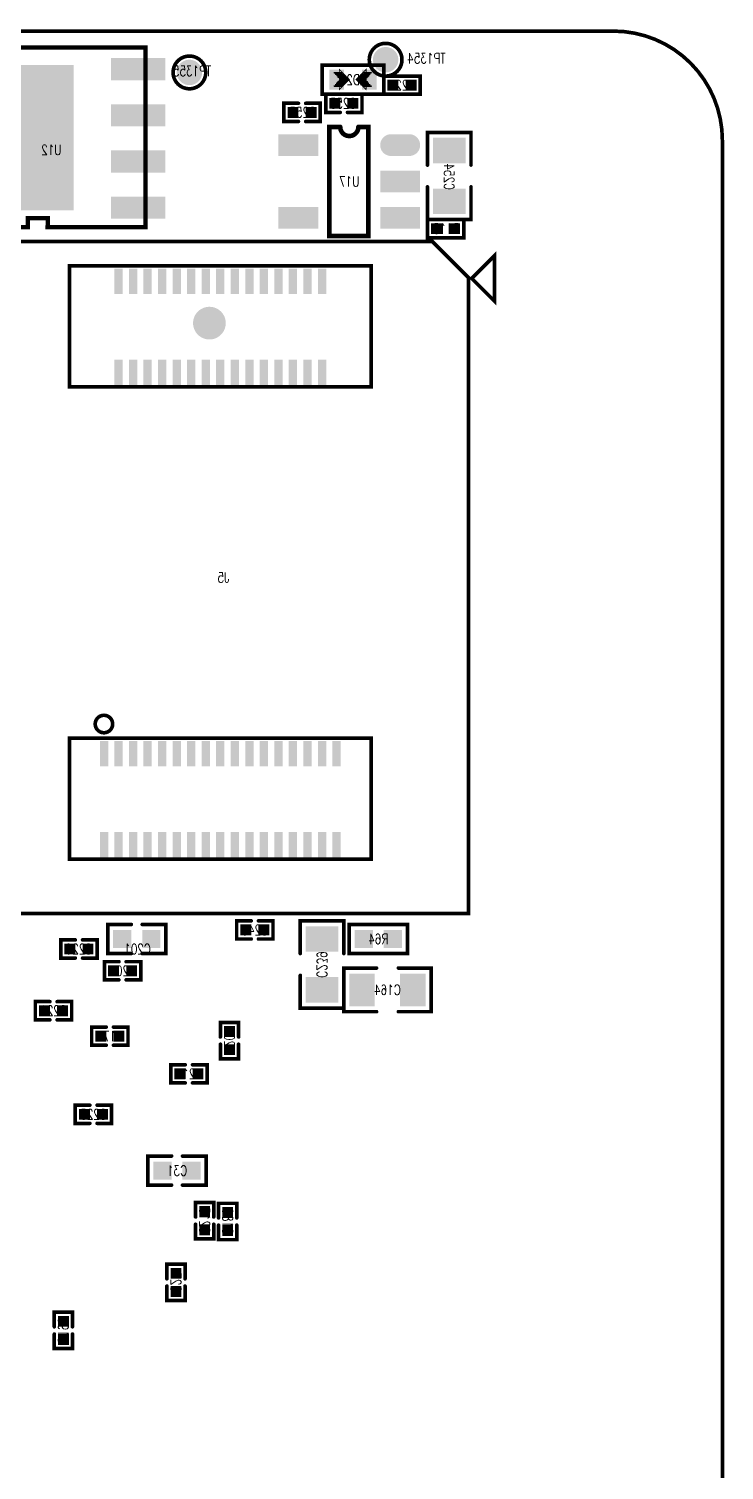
# Model space of a CAD drawing. Extents: x -52.6 to 3.6, y -24.2 to 61.8.
# Drawn here: x -15.57 to 3.57, y 21.88 to 61.55 of the extents above; entities that cross this region are included whole.
import ezdxf
from ezdxf.enums import TextEntityAlignment as Align

# ---------------------------------------------------------------- set-up
doc = ezdxf.new("R2010")
doc.units = 0
doc.linetypes.add('TRMIDX_0', pattern=[2, 1, 1])
doc.linetypes.add('TRMIDX_1', pattern=[2, 1, 1])
for name, color, linetype in [('BOARD_OUTLINE_00', 255, 'CONTINUOUS'), ('DRIL_NPLTE_THRU_01', 3, 'CONTINUOUS'), ('DRIL_NPLTE_THRU_02', 176, 'CONTINUOUS'), ('DRIL_NPLTE_THRU_03', 222, 'CONTINUOUS'), ('DRIL_NPLTE_THRU_04', 34, 'CONTINUOUS'), ('DRIL_NPLTE_THRU_05', 171, 'CONTINUOUS'), ('DRIL_NPLTE_THRU_06', 186, 'CONTINUOUS'), ('DRIL_NPLTE_THRU_07', 6, 'CONTINUOUS'), ('DRIL_NPLTE_THRU_08', 2, 'CONTINUOUS'), ('DRIL_PLTE_THRU_01', 3, 'CONTINUOUS'), ('DRIL_PLTE_THRU_02', 176, 'CONTINUOUS'), ('DRIL_PLTE_THRU_03', 222, 'CONTINUOUS'), ('DRIL_PLTE_THRU_04', 34, 'CONTINUOUS'), ('DRIL_PLTE_THRU_05', 171, 'CONTINUOUS'), ('DRIL_PLTE_THRU_06', 186, 'CONTINUOUS'), ('DRIL_PLTE_THRU_07', 6, 'CONTINUOUS'), ('DRIL_PLTE_THRU_08', 2, 'CONTINUOUS'), ('PADS_BOT', 56, 'CONTINUOUS'), ('PADS_INNER', 96, 'CONTINUOUS'), ('PADS_TOP', 96, 'CONTINUOUS'), ('PART_BOT_2DLINE_00', 130, 'CONTINUOUS'), ('PART_BOT_2DLINE_01', 5, 'CONTINUOUS'), ('PART_BOT_2DLINE_126', 254, 'CONTINUOUS'), ('PART_BOT_COPPER_01', 5, 'CONTINUOUS'), ('PART_NAME_129', 3, 'CONTINUOUS')]:
    doc.layers.add(name, color=color, linetype=linetype)
doc.styles.add('W0$04', font='simplex', dxfattribs={"width": 0.75})

# ---------------------------------------------------------------- blocks, each defined once
blk = doc.blocks.new('BOARD_1')
at = {"layer": 'BOARD_OUTLINE_00', "const_width": 0.1}
blk.add_lwpolyline([(2.96515, 77.63739, 0.41421356), (-0.03411, 74.63813), (-0.03411, -4.3651, 0.41421356), (2.96515, -7.36436), (52.96851, -7.36436, 0.41421356), (55.96777, -4.3651), (55.96777, 74.63813, 0.41421356), (52.96851, 77.63739)], format="xyb", close=True, dxfattribs=at)
blk = doc.blocks.new('SMOOTH_0$1')
at = {"const_width": 0.05}
blk.add_lwpolyline([(-0.025, 0, 1), (0.025, 0, 1)], format="xyb", close=True, dxfattribs=at)
blk = doc.blocks.new('PART_BODY_BOT_164')
at = {"layer": 'PART_BOT_2DLINE_126', "const_width": 0.1}
for points in [[(-0.1, 0.25), (-0.5, 0.25), (-0.5, -0.25), (-0.1, -0.25)], [(0.1, 0.25), (0.5, 0.25), (0.5, -0.25), (0.1, -0.25)]]:
    blk.add_lwpolyline(points, dxfattribs=at)
at = {"layer": 'PART_BOT_2DLINE_126'}
for p in [(-0.5, 0.25), (-0.1, 0.25), (0.1, 0.25), (0.5, 0.25), (-0.5, -0.25), (-0.1, -0.25), (0.1, -0.25), (0.5, -0.25)]:
    blk.add_blockref('SMOOTH_0$1', p, dxfattribs=at)
blk = doc.blocks.new('DRIL_HOLE_0')
blk.add_lwpolyline([(0, 0, 1), (0, 0, 1)], format="xyb", close=True)
blk = doc.blocks.new('PAD_0')
blk.add_lwpolyline([(0, 0, 1), (0, 0, 1)], format="xyb", close=True)
blk = doc.blocks.new('PAD_1')
at = {"const_width": 0.3}
blk.add_lwpolyline([(-0.15, 0), (0.15, 0)], dxfattribs=at)
blk = doc.blocks.new('STK_BOT_408')
at = {"layer": 'DRIL_NPLTE_THRU_01'}
blk.add_blockref('DRIL_HOLE_0', (0, 0), dxfattribs=at)
at = {"layer": 'DRIL_NPLTE_THRU_02'}
blk.add_blockref('DRIL_HOLE_0', (0, 0), dxfattribs=at)
at = {"layer": 'DRIL_NPLTE_THRU_03'}
blk.add_blockref('DRIL_HOLE_0', (0, 0), dxfattribs=at)
at = {"layer": 'DRIL_NPLTE_THRU_04'}
blk.add_blockref('DRIL_HOLE_0', (0, 0), dxfattribs=at)
at = {"layer": 'DRIL_NPLTE_THRU_05'}
blk.add_blockref('DRIL_HOLE_0', (0, 0), dxfattribs=at)
at = {"layer": 'DRIL_NPLTE_THRU_06'}
blk.add_blockref('DRIL_HOLE_0', (0, 0), dxfattribs=at)
at = {"layer": 'DRIL_NPLTE_THRU_07'}
blk.add_blockref('DRIL_HOLE_0', (0, 0), dxfattribs=at)
at = {"layer": 'DRIL_NPLTE_THRU_08'}
blk.add_blockref('DRIL_HOLE_0', (0, 0), dxfattribs=at)
at = {"layer": 'PADS_BOT'}
blk.add_blockref('PAD_1', (0, 0), dxfattribs=at)
at = {"layer": 'PADS_INNER'}
blk.add_blockref('PAD_0', (0, 0), dxfattribs=at)
at = {"layer": 'PADS_TOP'}
blk.add_blockref('PAD_0', (0, 0), dxfattribs=at)
blk = doc.blocks.new('SYM_BOT_9')
for name, p in [('PART_BODY_BOT_164', (0, 0)), ('STK_BOT_408', (-0.25, 0)), ('STK_BOT_408', (0.25, 0))]:
    blk.add_blockref(name, p)
blk = doc.blocks.new('PART_BOT_11')
blk.add_blockref('SYM_BOT_9', (0, 0))
at = {"layer": 'PART_NAME_129', "style": 'W0$04', "width": 0.75}
blk.add_text('C226', height=0.28, dxfattribs=at).set_placement((0, 0), align=Align.MIDDLE_CENTER)
blk = doc.blocks.new('PART_BOT_12')
blk.add_blockref('SYM_BOT_9', (0, 0))
at = {"layer": 'PART_NAME_129', "style": 'W0$04', "width": 0.75}
blk.add_text('C213', height=0.28, rotation=180, dxfattribs=at).set_placement((0, 0), align=Align.MIDDLE_CENTER)
blk = doc.blocks.new('PART_BOT_130')
blk.add_blockref('SYM_BOT_9', (0, 0))
at = {"layer": 'PART_NAME_129', "style": 'W0$04', "width": 0.75}
blk.add_text('C253', height=0.28, rotation=180, dxfattribs=at).set_placement((0.02, 0), align=Align.MIDDLE_CENTER)
blk = doc.blocks.new('PART_BODY_BOT_163')
at = {"layer": 'PART_BOT_2DLINE_126', "const_width": 0.1}
for points in [[(-0.3, 0.6), (-1.2, 0.6), (-1.2, -0.6), (-0.3, -0.6)], [(0.3, -0.6), (1.2, -0.6), (1.2, 0.6), (0.3, 0.6)]]:
    blk.add_lwpolyline(points, dxfattribs=at)
at = {"layer": 'PART_BOT_2DLINE_126'}
for p in [(-1.2, 0.6), (-0.3, 0.6), (0.3, 0.6), (1.2, 0.6), (-1.2, -0.6), (-0.3, -0.6), (0.3, -0.6), (1.2, -0.6)]:
    blk.add_blockref('SMOOTH_0$1', p, dxfattribs=at)
blk = doc.blocks.new('PAD_3')
at = {"const_width": 0.7}
blk.add_lwpolyline([(-0.45, 0), (0.45, 0)], dxfattribs=at)
blk = doc.blocks.new('STK_BOT_406')
at = {"layer": 'DRIL_PLTE_THRU_01'}
blk.add_blockref('DRIL_HOLE_0', (0, 0), dxfattribs=at)
at = {"layer": 'DRIL_PLTE_THRU_02'}
blk.add_blockref('DRIL_HOLE_0', (0, 0), dxfattribs=at)
at = {"layer": 'DRIL_PLTE_THRU_03'}
blk.add_blockref('DRIL_HOLE_0', (0, 0), dxfattribs=at)
at = {"layer": 'DRIL_PLTE_THRU_04'}
blk.add_blockref('DRIL_HOLE_0', (0, 0), dxfattribs=at)
at = {"layer": 'DRIL_PLTE_THRU_05'}
blk.add_blockref('DRIL_HOLE_0', (0, 0), dxfattribs=at)
at = {"layer": 'DRIL_PLTE_THRU_06'}
blk.add_blockref('DRIL_HOLE_0', (0, 0), dxfattribs=at)
at = {"layer": 'DRIL_PLTE_THRU_07'}
blk.add_blockref('DRIL_HOLE_0', (0, 0), dxfattribs=at)
at = {"layer": 'DRIL_PLTE_THRU_08'}
blk.add_blockref('DRIL_HOLE_0', (0, 0), dxfattribs=at)
at = {"layer": 'PADS_BOT', "rotation": 90}
blk.add_blockref('PAD_3', (0, 0), dxfattribs=at)
at = {"layer": 'PADS_INNER'}
blk.add_blockref('PAD_0', (0, 0), dxfattribs=at)
at = {"layer": 'PADS_TOP'}
blk.add_blockref('PAD_0', (0, 0), dxfattribs=at)
blk = doc.blocks.new('SYM_BOT_12')
for name, p in [('STK_BOT_406', (-0.7, 0)), ('STK_BOT_406', (0.7, 0)), ('PART_BODY_BOT_163', (0, 0))]:
    blk.add_blockref(name, p)
blk = doc.blocks.new('PART_BOT_152')
blk.add_blockref('SYM_BOT_12', (0, 0))
at = {"layer": 'PART_NAME_129', "style": 'W0$04', "width": 0.75}
blk.add_text('C254', height=0.28, rotation=180, dxfattribs=at).set_placement((0.02, 0), align=Align.MIDDLE_CENTER)
blk = doc.blocks.new('PART_BOT_190')
blk.add_blockref('SYM_BOT_9', (0, 0))
at = {"layer": 'PART_NAME_129', "style": 'W0$04', "width": 0.75}
blk.add_text('C177', height=0.28, dxfattribs=at).set_placement((0, 0), align=Align.MIDDLE_CENTER)
blk = doc.blocks.new('PART_BOT_213')
blk.add_blockref('SYM_BOT_9', (0, 0))
at = {"layer": 'PART_NAME_129', "style": 'W0$04', "width": 0.75}
blk.add_text('C255', height=0.28, dxfattribs=at).set_placement((0.02, 0), align=Align.MIDDLE_CENTER)
blk = doc.blocks.new('PART_BODY_BOT_175')
at = {"layer": 'PART_BOT_2DLINE_126', "const_width": 0.1}
for points in [[(-0.15, 0.4), (-0.8, 0.4), (-0.8, -0.4), (-0.15, -0.4)], [(0.15, -0.4), (0.8, -0.4), (0.8, 0.4), (0.15, 0.4)]]:
    blk.add_lwpolyline(points, dxfattribs=at)
at = {"layer": 'PART_BOT_2DLINE_126'}
for p in [(-0.8, 0.4), (-0.15, 0.4), (0.15, 0.4), (0.8, 0.4), (-0.8, -0.4), (-0.15, -0.4), (0.15, -0.4), (0.8, -0.4)]:
    blk.add_blockref('SMOOTH_0$1', p, dxfattribs=at)
blk = doc.blocks.new('PAD_2')
at = {"const_width": 0.5}
blk.add_lwpolyline([(-0.25, 0), (0.25, 0)], dxfattribs=at)
blk = doc.blocks.new('STK_BOT_435')
at = {"layer": 'DRIL_PLTE_THRU_01'}
blk.add_blockref('DRIL_HOLE_0', (0, 0), dxfattribs=at)
at = {"layer": 'DRIL_PLTE_THRU_02'}
blk.add_blockref('DRIL_HOLE_0', (0, 0), dxfattribs=at)
at = {"layer": 'DRIL_PLTE_THRU_03'}
blk.add_blockref('DRIL_HOLE_0', (0, 0), dxfattribs=at)
at = {"layer": 'DRIL_PLTE_THRU_04'}
blk.add_blockref('DRIL_HOLE_0', (0, 0), dxfattribs=at)
at = {"layer": 'DRIL_PLTE_THRU_05'}
blk.add_blockref('DRIL_HOLE_0', (0, 0), dxfattribs=at)
at = {"layer": 'DRIL_PLTE_THRU_06'}
blk.add_blockref('DRIL_HOLE_0', (0, 0), dxfattribs=at)
at = {"layer": 'DRIL_PLTE_THRU_07'}
blk.add_blockref('DRIL_HOLE_0', (0, 0), dxfattribs=at)
at = {"layer": 'DRIL_PLTE_THRU_08'}
blk.add_blockref('DRIL_HOLE_0', (0, 0), dxfattribs=at)
at = {"layer": 'PADS_BOT'}
blk.add_blockref('PAD_2', (0, 0), dxfattribs=at)
at = {"layer": 'PADS_INNER'}
blk.add_blockref('PAD_0', (0, 0), dxfattribs=at)
at = {"layer": 'PADS_TOP'}
blk.add_blockref('PAD_0', (0, 0), dxfattribs=at)
blk = doc.blocks.new('SYM_BOT_7')
for name, p in [('PART_BODY_BOT_175', (0, 0)), ('STK_BOT_435', (-0.4, 0)), ('STK_BOT_435', (0.4, 0))]:
    blk.add_blockref(name, p)
blk = doc.blocks.new('PART_BOT_226')
blk.add_blockref('SYM_BOT_7', (0, 0))
at = {"layer": 'PART_NAME_129', "style": 'W0$04', "width": 0.75}
blk.add_text('C31', height=0.28, dxfattribs=at).set_placement((0, 0), align=Align.MIDDLE_CENTER)
blk = doc.blocks.new('PART_BOT_235')
blk.add_blockref('SYM_BOT_9', (0, 0))
at = {"layer": 'PART_NAME_129', "style": 'W0$04', "width": 0.75}
blk.add_text('C240', height=0.28, dxfattribs=at).set_placement((0, 0), align=Align.MIDDLE_CENTER)
blk = doc.blocks.new('PART_BOT_236')
blk.add_blockref('SYM_BOT_9', (0, 0))
at = {"layer": 'PART_NAME_129', "style": 'W0$04', "width": 0.75}
blk.add_text('C225', height=0.28, rotation=180, dxfattribs=at).set_placement((0, 0), align=Align.MIDDLE_CENTER)
blk = doc.blocks.new('PART_BOT_243')
blk.add_blockref('SYM_BOT_9', (0, 0))
at = {"layer": 'PART_NAME_129', "style": 'W0$04', "width": 0.75}
blk.add_text('C186', height=0.28, rotation=180, dxfattribs=at).set_placement((0, 0), align=Align.MIDDLE_CENTER)
blk = doc.blocks.new('PART_BOT_246')
blk.add_blockref('SYM_BOT_9', (0, 0))
at = {"layer": 'PART_NAME_129', "style": 'W0$04', "width": 0.75}
blk.add_text('C190', height=0.28, rotation=180, dxfattribs=at).set_placement((0, 0), align=Align.MIDDLE_CENTER)
blk = doc.blocks.new('PART_BOT_261')
blk.add_blockref('SYM_BOT_9', (0, 0))
at = {"layer": 'PART_NAME_129', "style": 'W0$04', "width": 0.75}
blk.add_text('C203', height=0.28, rotation=180, dxfattribs=at).set_placement((0, 0), align=Align.MIDDLE_CENTER)
blk = doc.blocks.new('PART_BOT_262')
blk.add_blockref('SYM_BOT_9', (0, 0))
at = {"layer": 'PART_NAME_129', "style": 'W0$04', "width": 0.75}
blk.add_text('C206', height=0.28, rotation=180, dxfattribs=at).set_placement((0, 0), align=Align.MIDDLE_CENTER)
blk = doc.blocks.new('PART_BOT_266')
blk.add_blockref('SYM_BOT_9', (0, 0))
at = {"layer": 'PART_NAME_129', "style": 'W0$04', "width": 0.75}
blk.add_text('C211', height=0.28, rotation=180, dxfattribs=at).set_placement((0, 0), align=Align.MIDDLE_CENTER)
blk = doc.blocks.new('PART_BOT_272')
blk.add_blockref('SYM_BOT_9', (0, 0))
at = {"layer": 'PART_NAME_129', "style": 'W0$04', "width": 0.75}
blk.add_text('C27', height=0.28, rotation=180, dxfattribs=at).set_placement((0, 0), align=Align.MIDDLE_CENTER)
blk = doc.blocks.new('PART_BOT_280')
blk.add_blockref('SYM_BOT_9', (0, 0))
at = {"layer": 'PART_NAME_129', "style": 'W0$04', "width": 0.75}
blk.add_text('C221', height=0.28, dxfattribs=at).set_placement((0, 0), align=Align.MIDDLE_CENTER)
blk = doc.blocks.new('PART_BOT_285')
blk.add_blockref('SYM_BOT_12', (0, 0))
at = {"layer": 'PART_NAME_129', "style": 'W0$04', "width": 0.75}
blk.add_text('C164', height=0.28, dxfattribs=at).set_placement((0, 0), align=Align.MIDDLE_CENTER)
blk = doc.blocks.new('PART_BOT_286')
blk.add_blockref('SYM_BOT_12', (0, 0))
at = {"layer": 'PART_NAME_129', "style": 'W0$04', "width": 0.75}
blk.add_text('C239', height=0.28, rotation=180, dxfattribs=at).set_placement((0, 0), align=Align.MIDDLE_CENTER)
blk = doc.blocks.new('SMOOTH_0$0254')
at = {"const_width": 0.0127}
blk.add_lwpolyline([(-0.00635, 0, 1), (0.00635, 0, 1)], format="xyb", close=True, dxfattribs=at)
blk = doc.blocks.new('SMOOTH_0$0508')
at = {"const_width": 0.0254}
blk.add_lwpolyline([(-0.0127, 0, 1), (0.0127, 0, 1)], format="xyb", close=True, dxfattribs=at)
blk = doc.blocks.new('PART_BODY_BOT_29')
at = {"layer": 'PART_BOT_2DLINE_126', "const_width": 0.1}
blk.add_lwpolyline([(0.85, -0.4), (0.85, 0.4), (-0.85, 0.4), (-0.85, -0.4)], close=True, dxfattribs=at)
at = {"layer": 'PART_BOT_COPPER_01', "linetype": 'TRMIDX_0', "const_width": 0.0508}
for points in [[(-0.3048, 0.1905), (-0.4953, 0.1905)], [(-0.2667, 0.1524), (-0.4572, 0.1524)], [(-0.2413, 0.1143), (-0.4318, 0.1143)], [(-0.2159, 0.0889), (-0.4064, 0.0889)], [(-0.1905, 0.0635), (-0.381, 0.0635)], [(-0.1524, 0.0381), (-0.3429, 0.0381)], [(-0.1397, -0.0127), (-0.3302, -0.0127)], [(-0.127, 0.0127), (-0.3175, 0.0127)], [(-0.3048, -0.1778), (-0.4953, -0.1778)], [(-0.2667, -0.1397), (-0.4572, -0.1397)], [(-0.2286, -0.1016), (-0.4191, -0.1016)], [(-0.2032, -0.0635), (-0.3937, -0.0635)], [(-0.1651, -0.0381), (-0.3556, -0.0381)]]:
    blk.add_lwpolyline(points, dxfattribs=at)
at = {"layer": 'PART_BOT_COPPER_01', "linetype": 'TRMIDX_0', "const_width": 0.0254}
for points in [[(-0.3556, -0.2667), (-0.08255, 0.00635), (-0.36195, 0.28575), (-0.36195, -0.254), (-0.3556, -0.254)], [(-0.3048, -0.1651), (-0.1397, 0), (-0.31115, 0.17145), (-0.31115, -0.1524), (-0.3048, -0.1524)]]:
    blk.add_lwpolyline(points, close=True, dxfattribs=at)
at = {"layer": 'PART_BOT_COPPER_01', "linetype": 'TRMIDX_1', "const_width": 0.0254}
for points in [[(0.3683, 0.2794), (0.09525, 0.00635), (0.37465, -0.27305), (0.37465, 0.2667), (0.3683, 0.2667)], [(0.3175, 0.1778), (0.1524, 0.0127), (0.32385, -0.15875), (0.32385, 0.1651), (0.3175, 0.1651)]]:
    blk.add_lwpolyline(points, close=True, dxfattribs=at)
at = {"layer": 'PART_BOT_COPPER_01', "linetype": 'TRMIDX_1', "const_width": 0.0508}
for points in [[(0.1397, 0), (0.3302, 0)], [(0.1524, 0.0254), (0.3429, 0.0254)], [(0.1651, -0.0254), (0.3556, -0.0254)], [(0.1778, 0.0508), (0.3683, 0.0508)], [(0.2159, 0.0762), (0.4064, 0.0762)], [(0.2413, 0.1143), (0.4318, 0.1143)], [(0.2794, 0.1524), (0.4699, 0.1524)], [(0.3175, 0.1905), (0.508, 0.1905)], [(0.2032, -0.0508), (0.3937, -0.0508)], [(0.2286, -0.0762), (0.4191, -0.0762)], [(0.254, -0.1016), (0.4445, -0.1016)], [(0.2794, -0.1397), (0.4699, -0.1397)], [(0.3175, -0.1778), (0.508, -0.1778)]]:
    blk.add_lwpolyline(points, dxfattribs=at)
at = {"layer": 'PART_BOT_2DLINE_126'}
for p in [(-0.85, 0.4), (0.85, 0.4), (-0.85, -0.4), (0.85, -0.4)]:
    blk.add_blockref('SMOOTH_0$1', p, dxfattribs=at)
at = {"layer": 'PART_BOT_COPPER_01'}
for name, p in [('SMOOTH_0$0508', (-0.4953, 0.1905)), ('SMOOTH_0$0508', (-0.4572, 0.1524)), ('SMOOTH_0$0508', (-0.4318, 0.1143)), ('SMOOTH_0$0508', (-0.4064, 0.0889)), ('SMOOTH_0$0508', (-0.381, 0.0635)), ('SMOOTH_0$0254', (-0.36195, 0.28575)), ('SMOOTH_0$0508', (-0.3429, 0.0381)), ('SMOOTH_0$0508', (-0.3302, -0.0127)), ('SMOOTH_0$0508', (-0.3175, 0.0127)), ('SMOOTH_0$0508', (-0.3048, 0.1905)), ('SMOOTH_0$0254', (-0.31115, 0.17145)), ('SMOOTH_0$0508', (-0.2667, 0.1524)), ('SMOOTH_0$0508', (-0.2413, 0.1143)), ('SMOOTH_0$0508', (-0.2159, 0.0889)), ('SMOOTH_0$0508', (-0.1905, 0.0635)), ('SMOOTH_0$0508', (-0.1524, 0.0381)), ('SMOOTH_0$0508', (-0.1397, -0.0127)), ('SMOOTH_0$0508', (-0.127, 0.0127)), ('SMOOTH_0$0254', (-0.1397, 0)), ('SMOOTH_0$0254', (-0.08255, 0.00635)), ('SMOOTH_0$0254', (0.09525, 0.00635)), ('SMOOTH_0$0508', (0.1397, 0)), ('SMOOTH_0$0508', (0.1524, 0.0254)), ('SMOOTH_0$0254', (0.1524, 0.0127)), ('SMOOTH_0$0508', (0.1651, -0.0254)), ('SMOOTH_0$0508', (0.1778, 0.0508)), ('SMOOTH_0$0508', (0.2159, 0.0762)), ('SMOOTH_0$0508', (0.2413, 0.1143)), ('SMOOTH_0$0508', (0.2794, 0.1524)), ('SMOOTH_0$0508', (0.3175, 0.1905)), ('SMOOTH_0$0254', (0.3175, 0.1778)), ('SMOOTH_0$0254', (0.3175, 0.1651)), ('SMOOTH_0$0508', (0.3302, 0)), ('SMOOTH_0$0254', (0.32385, 0.1651)), ('SMOOTH_0$0508', (0.3429, 0.0254)), ('SMOOTH_0$0508', (0.3556, -0.0254)), ('SMOOTH_0$0508', (0.3683, 0.0508)), ('SMOOTH_0$0254', (0.3683, 0.2794)), ('SMOOTH_0$0254', (0.3683, 0.2667)), ('SMOOTH_0$0254', (0.37465, 0.2667)), ('SMOOTH_0$0508', (0.4064, 0.0762)), ('SMOOTH_0$0508', (0.4318, 0.1143)), ('SMOOTH_0$0508', (0.4699, 0.1524)), ('SMOOTH_0$0508', (0.508, 0.1905)), ('SMOOTH_0$0508', (-0.4953, -0.1778)), ('SMOOTH_0$0508', (-0.4572, -0.1397)), ('SMOOTH_0$0508', (-0.4191, -0.1016)), ('SMOOTH_0$0508', (-0.3937, -0.0635)), ('SMOOTH_0$0508', (-0.3556, -0.0381)), ('SMOOTH_0$0254', (-0.36195, -0.254)), ('SMOOTH_0$0254', (-0.3556, -0.254)), ('SMOOTH_0$0254', (-0.3556, -0.2667)), ('SMOOTH_0$0508', (-0.3048, -0.1778)), ('SMOOTH_0$0254', (-0.31115, -0.1524)), ('SMOOTH_0$0254', (-0.3048, -0.1524)), ('SMOOTH_0$0254', (-0.3048, -0.1651)), ('SMOOTH_0$0508', (-0.2667, -0.1397)), ('SMOOTH_0$0508', (-0.2286, -0.1016)), ('SMOOTH_0$0508', (-0.2032, -0.0635)), ('SMOOTH_0$0508', (-0.1651, -0.0381)), ('SMOOTH_0$0508', (0.2032, -0.0508)), ('SMOOTH_0$0508', (0.2286, -0.0762)), ('SMOOTH_0$0508', (0.254, -0.1016)), ('SMOOTH_0$0508', (0.2794, -0.1397)), ('SMOOTH_0$0508', (0.3175, -0.1778)), ('SMOOTH_0$0254', (0.32385, -0.15875)), ('SMOOTH_0$0254', (0.37465, -0.27305)), ('SMOOTH_0$0508', (0.3937, -0.0508)), ('SMOOTH_0$0508', (0.4191, -0.0762)), ('SMOOTH_0$0508', (0.4445, -0.1016)), ('SMOOTH_0$0508', (0.4699, -0.1397)), ('SMOOTH_0$0508', (0.508, -0.1778))]:
    blk.add_blockref(name, p, dxfattribs=at)
blk = doc.blocks.new('PAD_23')
at = {"const_width": 0.4}
blk.add_lwpolyline([(-0.275, 0), (0.275, 0)], dxfattribs=at)
blk = doc.blocks.new('STK_BOT_121')
at = {"layer": 'DRIL_PLTE_THRU_01'}
blk.add_blockref('DRIL_HOLE_0', (0, 0), dxfattribs=at)
at = {"layer": 'DRIL_PLTE_THRU_02'}
blk.add_blockref('DRIL_HOLE_0', (0, 0), dxfattribs=at)
at = {"layer": 'DRIL_PLTE_THRU_03'}
blk.add_blockref('DRIL_HOLE_0', (0, 0), dxfattribs=at)
at = {"layer": 'DRIL_PLTE_THRU_04'}
blk.add_blockref('DRIL_HOLE_0', (0, 0), dxfattribs=at)
at = {"layer": 'DRIL_PLTE_THRU_05'}
blk.add_blockref('DRIL_HOLE_0', (0, 0), dxfattribs=at)
at = {"layer": 'DRIL_PLTE_THRU_06'}
blk.add_blockref('DRIL_HOLE_0', (0, 0), dxfattribs=at)
at = {"layer": 'DRIL_PLTE_THRU_07'}
blk.add_blockref('DRIL_HOLE_0', (0, 0), dxfattribs=at)
at = {"layer": 'DRIL_PLTE_THRU_08'}
blk.add_blockref('DRIL_HOLE_0', (0, 0), dxfattribs=at)
at = {"layer": 'PADS_BOT', "rotation": 90}
blk.add_blockref('PAD_23', (0, 0), dxfattribs=at)
at = {"layer": 'PADS_INNER'}
blk.add_blockref('PAD_0', (0, 0), dxfattribs=at)
at = {"layer": 'PADS_TOP'}
blk.add_blockref('PAD_0', (0, 0), dxfattribs=at)
blk = doc.blocks.new('SYM_BOT_22')
for name, p in [('PART_BODY_BOT_29', (0, 0)), ('STK_BOT_121', (-0.45, 0)), ('STK_BOT_121', (0.45, 0))]:
    blk.add_blockref(name, p)
blk = doc.blocks.new('PART_BOT_413')
blk.add_blockref('SYM_BOT_22', (0, 0))
at = {"layer": 'PART_NAME_129', "style": 'W0$04', "width": 0.75}
blk.add_text('ED20', height=0.28, dxfattribs=at).set_placement((0, 0), align=Align.MIDDLE_CENTER)
blk = doc.blocks.new('SMOOTH_0$10008')
at = {"const_width": 0.05004}
blk.add_lwpolyline([(-0.02502, 0, 1), (0.02502, 0, 1)], format="xyb", close=True, dxfattribs=at)
blk = doc.blocks.new('PART_BODY_BOT_191')
at = {"layer": 'PART_BOT_2DLINE_00', "const_width": 0.1}
for points in [[(-3.467, 4.4), (10.033, 4.4), (10.033, -13.1), (9.033, -14.1), (-3.467, -14.1)], [(10.12, -13.08), (10.75, -12.45), (10.75, -13.71)]]:
    blk.add_lwpolyline(points, close=True, dxfattribs=at)
at = {"layer": 'PART_BOT_2DLINE_01', "const_width": 0.1}
blk.add_lwpolyline([(-0.243, -0.818, 1), (0.237, -0.818, 1)], format="xyb", close=True, dxfattribs=at)
at = {"layer": 'PART_BOT_2DLINE_126', "const_width": 0.1}
for points in [[(-0.95, 2.905), (7.35, 2.905), (7.35, -0.425), (-0.95, -0.425)], [(-0.95, -10.095), (7.35, -10.095), (7.35, -13.425), (-0.95, -13.425)]]:
    blk.add_lwpolyline(points, close=True, dxfattribs=at)
at = {"layer": 'PART_BOT_2DLINE_00'}
for p in [(-3.467, 4.4), (10.033, 4.4), (10.75, -12.45), (10.033, -13.1), (10.12, -13.08), (10.75, -13.71), (-3.467, -14.1), (9.033, -14.1)]:
    blk.add_blockref('SMOOTH_0$10008', p, dxfattribs=at)
at = {"layer": 'PART_BOT_2DLINE_126'}
for p in [(-0.95, 2.905), (7.35, 2.905), (-0.95, -0.425), (7.35, -0.425), (-0.95, -10.095), (7.35, -10.095), (-0.95, -13.425), (7.35, -13.425)]:
    blk.add_blockref('SMOOTH_0$10008', p, dxfattribs=at)
blk = doc.blocks.new('PAD_29')
at = {"const_width": 0.23}
blk.add_lwpolyline([(-0.35, 0), (0.35, 0)], dxfattribs=at)
blk = doc.blocks.new('STK_BOT_486')
at = {"layer": 'DRIL_PLTE_THRU_01'}
blk.add_blockref('DRIL_HOLE_0', (0, 0), dxfattribs=at)
at = {"layer": 'DRIL_PLTE_THRU_02'}
blk.add_blockref('DRIL_HOLE_0', (0, 0), dxfattribs=at)
at = {"layer": 'DRIL_PLTE_THRU_03'}
blk.add_blockref('DRIL_HOLE_0', (0, 0), dxfattribs=at)
at = {"layer": 'DRIL_PLTE_THRU_04'}
blk.add_blockref('DRIL_HOLE_0', (0, 0), dxfattribs=at)
at = {"layer": 'DRIL_PLTE_THRU_05'}
blk.add_blockref('DRIL_HOLE_0', (0, 0), dxfattribs=at)
at = {"layer": 'DRIL_PLTE_THRU_06'}
blk.add_blockref('DRIL_HOLE_0', (0, 0), dxfattribs=at)
at = {"layer": 'DRIL_PLTE_THRU_07'}
blk.add_blockref('DRIL_HOLE_0', (0, 0), dxfattribs=at)
at = {"layer": 'DRIL_PLTE_THRU_08'}
blk.add_blockref('DRIL_HOLE_0', (0, 0), dxfattribs=at)
at = {"layer": 'PADS_BOT', "rotation": 90}
blk.add_blockref('PAD_29', (0, 0), dxfattribs=at)
at = {"layer": 'PADS_INNER'}
blk.add_blockref('PAD_0', (0, 0), dxfattribs=at)
at = {"layer": 'PADS_TOP'}
blk.add_blockref('PAD_0', (0, 0), dxfattribs=at)
blk = doc.blocks.new('SYM_BOT_40')
for name, p in [('PART_BODY_BOT_191', (0, 0)), ('STK_BOT_486', (0, 2.5)), ('STK_BOT_486', (0.4, 2.5)), ('STK_BOT_486', (0.8, 2.5)), ('STK_BOT_486', (1.2, 2.5)), ('STK_BOT_486', (1.6, 2.5)), ('STK_BOT_486', (2, 2.5)), ('STK_BOT_486', (2.4, 2.5)), ('STK_BOT_486', (2.8, 2.5)), ('STK_BOT_486', (3.2, 2.5)), ('STK_BOT_486', (3.6, 2.5)), ('STK_BOT_486', (4, 2.5)), ('STK_BOT_486', (4.4, 2.5)), ('STK_BOT_486', (4.8, 2.5)), ('STK_BOT_486', (5.2, 2.5)), ('STK_BOT_486', (5.6, 2.5)), ('STK_BOT_486', (6, 2.5)), ('STK_BOT_486', (6.4, 2.5)), ('STK_BOT_486', (0, 0)), ('STK_BOT_486', (0.4, 0)), ('STK_BOT_486', (0.8, 0)), ('STK_BOT_486', (1.2, 0)), ('STK_BOT_486', (1.6, 0)), ('STK_BOT_486', (2, 0)), ('STK_BOT_486', (2.4, 0)), ('STK_BOT_486', (2.8, 0)), ('STK_BOT_486', (3.2, 0)), ('STK_BOT_486', (3.6, 0)), ('STK_BOT_486', (4, 0)), ('STK_BOT_486', (4.4, 0)), ('STK_BOT_486', (4.8, 0)), ('STK_BOT_486', (5.2, 0)), ('STK_BOT_486', (5.6, 0)), ('STK_BOT_486', (6, 0)), ('STK_BOT_486', (6.4, 0)), ('STK_BOT_486', (0.4, -10.5)), ('STK_BOT_486', (0.8, -10.5)), ('STK_BOT_486', (1.2, -10.5)), ('STK_BOT_486', (1.6, -10.5)), ('STK_BOT_486', (2, -10.5)), ('STK_BOT_486', (2.4, -10.5)), ('STK_BOT_486', (2.8, -10.5)), ('STK_BOT_486', (3.2, -10.5)), ('STK_BOT_486', (3.6, -10.5)), ('STK_BOT_486', (4, -10.5)), ('STK_BOT_486', (4.4, -10.5)), ('STK_BOT_486', (4.8, -10.5)), ('STK_BOT_486', (5.2, -10.5)), ('STK_BOT_486', (5.6, -10.5)), ('STK_BOT_486', (6, -10.5)), ('STK_BOT_486', (0.4, -13)), ('STK_BOT_486', (0.8, -13)), ('STK_BOT_486', (1.2, -13)), ('STK_BOT_486', (1.6, -13)), ('STK_BOT_486', (2, -13)), ('STK_BOT_486', (2.4, -13)), ('STK_BOT_486', (2.8, -13)), ('STK_BOT_486', (3.2, -13)), ('STK_BOT_486', (3.6, -13)), ('STK_BOT_486', (4, -13)), ('STK_BOT_486', (4.4, -13)), ('STK_BOT_486', (4.8, -13)), ('STK_BOT_486', (5.2, -13)), ('STK_BOT_486', (5.6, -13)), ('STK_BOT_486', (6, -13))]:
    blk.add_blockref(name, p)
blk = doc.blocks.new('PART_BOT_416')
blk.add_blockref('SYM_BOT_40', (0, 0))
at = {"layer": 'PART_NAME_129', "style": 'W0$04', "width": 0.75}
blk.add_text('J5', height=0.28, rotation=180, dxfattribs=at).set_placement((3.283, -4.85), align=Align.MIDDLE_CENTER)
blk = doc.blocks.new('PART_BODY_BOT_166')
at = {"layer": 'PART_BOT_2DLINE_126', "const_width": 0.1}
blk.add_lwpolyline([(-0.5, 0.25), (0.5, 0.25), (0.5, -0.25), (-0.5, -0.25)], close=True, dxfattribs=at)
at = {"layer": 'PART_BOT_2DLINE_126'}
for p in [(-0.5, 0.25), (0.5, 0.25), (-0.5, -0.25), (0.5, -0.25)]:
    blk.add_blockref('SMOOTH_0$1', p, dxfattribs=at)
blk = doc.blocks.new('SYM_BOT_5')
for name, p in [('PART_BODY_BOT_166', (0, 0)), ('STK_BOT_408', (-0.25, 0)), ('STK_BOT_408', (0.25, 0))]:
    blk.add_blockref(name, p)
blk = doc.blocks.new('PART_BOT_552')
blk.add_blockref('SYM_BOT_5', (0, 0))
at = {"layer": 'PART_NAME_129', "style": 'W0$04', "width": 0.75}
blk.add_text('R115', height=0.28, rotation=180, dxfattribs=at).set_placement((0.02, 0), align=Align.MIDDLE_CENTER)
blk = doc.blocks.new('PART_BOT_618')
blk.add_blockref('SYM_BOT_5', (0, 0))
at = {"layer": 'PART_NAME_129', "style": 'W0$04', "width": 0.75}
blk.add_text('R220', height=0.28, dxfattribs=at).set_placement((0, 0), align=Align.MIDDLE_CENTER)
blk = doc.blocks.new('PART_BODY_BOT_176')
at = {"layer": 'PART_BOT_2DLINE_126', "const_width": 0.1}
blk.add_lwpolyline([(-0.8, 0.4), (0.8, 0.4), (0.8, -0.4), (-0.8, -0.4)], close=True, dxfattribs=at)
at = {"layer": 'PART_BOT_2DLINE_126'}
for p in [(-0.8, 0.4), (0.8, 0.4), (-0.8, -0.4), (0.8, -0.4)]:
    blk.add_blockref('SMOOTH_0$1', p, dxfattribs=at)
blk = doc.blocks.new('SYM_BOT_27')
for name, p in [('PART_BODY_BOT_176', (0, 0)), ('STK_BOT_435', (-0.4, 0)), ('STK_BOT_435', (0.4, 0))]:
    blk.add_blockref(name, p)
blk = doc.blocks.new('PART_BOT_621')
blk.add_blockref('SYM_BOT_27', (0, 0))
at = {"layer": 'PART_NAME_129', "style": 'W0$04', "width": 0.75}
blk.add_text('R64', height=0.28, rotation=180, dxfattribs=at).set_placement((0, 0), align=Align.MIDDLE_CENTER)
blk = doc.blocks.new('SMOOTH_0$127')
at = {"const_width": 0.0635}
blk.add_lwpolyline([(-0.03175, 0, 1), (0.03175, 0, 1)], format="xyb", close=True, dxfattribs=at)
blk = doc.blocks.new('PART_BODY_BOT_18')
at = {"layer": 'PART_BOT_2DLINE_00', "const_width": 0.127}
blk.add_lwpolyline([(-0.25, 1.5, 1), (0.25, 1.5), (0.547, 1.5), (0.547, -1.5), (-0.521, -1.5), (-0.521, 1.5)], format="xyb", close=True, dxfattribs=at)
at = {"layer": 'PART_BOT_2DLINE_00'}
for p in [(-0.521, 1.5), (-0.25, 1.5), (0.25, 1.5), (0.547, 1.5), (-0.521, -1.5), (0.547, -1.5)]:
    blk.add_blockref('SMOOTH_0$127', p, dxfattribs=at)
blk = doc.blocks.new('PAD_16')
at = {"const_width": 0.3}
blk.add_lwpolyline([(-0.25, -0.15), (0.25, -0.15, 1), (0.25, 0.15), (-0.25, 0.15, 1)], format="xyb", close=True, dxfattribs=at)
blk = doc.blocks.new('STK_BOT_24')
at = {"layer": 'DRIL_PLTE_THRU_01'}
blk.add_blockref('DRIL_HOLE_0', (0, 0), dxfattribs=at)
at = {"layer": 'DRIL_PLTE_THRU_02'}
blk.add_blockref('DRIL_HOLE_0', (0, 0), dxfattribs=at)
at = {"layer": 'DRIL_PLTE_THRU_03'}
blk.add_blockref('DRIL_HOLE_0', (0, 0), dxfattribs=at)
at = {"layer": 'DRIL_PLTE_THRU_04'}
blk.add_blockref('DRIL_HOLE_0', (0, 0), dxfattribs=at)
at = {"layer": 'DRIL_PLTE_THRU_05'}
blk.add_blockref('DRIL_HOLE_0', (0, 0), dxfattribs=at)
at = {"layer": 'DRIL_PLTE_THRU_06'}
blk.add_blockref('DRIL_HOLE_0', (0, 0), dxfattribs=at)
at = {"layer": 'DRIL_PLTE_THRU_07'}
blk.add_blockref('DRIL_HOLE_0', (0, 0), dxfattribs=at)
at = {"layer": 'DRIL_PLTE_THRU_08'}
blk.add_blockref('DRIL_HOLE_0', (0, 0), dxfattribs=at)
at = {"layer": 'PADS_BOT'}
blk.add_blockref('PAD_16', (0, 0), dxfattribs=at)
at = {"layer": 'PADS_INNER'}
blk.add_blockref('PAD_0', (0, 0), dxfattribs=at)
at = {"layer": 'PADS_TOP'}
blk.add_blockref('PAD_0', (0, 0), dxfattribs=at)
blk = doc.blocks.new('PAD_17')
at = {"const_width": 0.6}
blk.add_lwpolyline([(-0.55, 0), (0.55, 0)], dxfattribs=at)
blk = doc.blocks.new('STK_BOT_25')
at = {"layer": 'DRIL_PLTE_THRU_01'}
blk.add_blockref('DRIL_HOLE_0', (0, 0), dxfattribs=at)
at = {"layer": 'DRIL_PLTE_THRU_02'}
blk.add_blockref('DRIL_HOLE_0', (0, 0), dxfattribs=at)
at = {"layer": 'DRIL_PLTE_THRU_03'}
blk.add_blockref('DRIL_HOLE_0', (0, 0), dxfattribs=at)
at = {"layer": 'DRIL_PLTE_THRU_04'}
blk.add_blockref('DRIL_HOLE_0', (0, 0), dxfattribs=at)
at = {"layer": 'DRIL_PLTE_THRU_05'}
blk.add_blockref('DRIL_HOLE_0', (0, 0), dxfattribs=at)
at = {"layer": 'DRIL_PLTE_THRU_06'}
blk.add_blockref('DRIL_HOLE_0', (0, 0), dxfattribs=at)
at = {"layer": 'DRIL_PLTE_THRU_07'}
blk.add_blockref('DRIL_HOLE_0', (0, 0), dxfattribs=at)
at = {"layer": 'DRIL_PLTE_THRU_08'}
blk.add_blockref('DRIL_HOLE_0', (0, 0), dxfattribs=at)
at = {"layer": 'PADS_BOT'}
blk.add_blockref('PAD_17', (0, 0), dxfattribs=at)
at = {"layer": 'PADS_INNER'}
blk.add_blockref('PAD_0', (0, 0), dxfattribs=at)
at = {"layer": 'PADS_TOP'}
blk.add_blockref('PAD_0', (0, 0), dxfattribs=at)
blk = doc.blocks.new('SYM_BOT_24')
for name, p in [('STK_BOT_24', (-1.4, 1)), ('PART_BODY_BOT_18', (0, 0)), ('STK_BOT_25', (1.4, 1)), ('STK_BOT_25', (-1.4, 0)), ('STK_BOT_25', (-1.4, -1)), ('STK_BOT_25', (1.4, -1))]:
    blk.add_blockref(name, p)
blk = doc.blocks.new('PART_BOT_643')
blk.add_blockref('SYM_BOT_24', (0, 0))
at = {"layer": 'PART_NAME_129', "style": 'W0$04', "width": 0.75}
blk.add_text('U17', height=0.28, dxfattribs=at).set_placement((0, 0), align=Align.MIDDLE_CENTER)
blk = doc.blocks.new('SMOOTH_0$2032')
at = {"const_width": 0.1016}
blk.add_lwpolyline([(-0.0508, 0, 1), (0.0508, 0, 1)], format="xyb", close=True, dxfattribs=at)
blk = doc.blocks.new('SMOOTH_0$12')
at = {"const_width": 0.06}
blk.add_lwpolyline([(-0.03, 0, 1), (0.03, 0, 1)], format="xyb", close=True, dxfattribs=at)
blk = doc.blocks.new('PART_BODY_BOT_39')
at = {"layer": 'PART_BOT_2DLINE_00', "const_width": 0.12}
blk.add_lwpolyline([(-2.46, 2.99), (2.49, 2.99), (2.49, -2.98), (-2.46, -2.98), (-2.46, -0.25), (-2.21, -0.25), (-2.21, 0.3025), (-2.46, 0.2975)], close=True, dxfattribs=at)
at = {"layer": 'PART_BOT_2DLINE_126', "const_width": 0.2032}
blk.add_lwpolyline([(-2.74425, -2.704), (-3.34025, -2.108), (-3.34025, -3.352), (-2.73975, -2.7515)], dxfattribs=at)
at = {"layer": 'PART_BOT_2DLINE_00'}
for p in [(-2.46, 2.99), (2.49, 2.99), (-2.46, 0.2975), (-2.21, 0.3025), (-2.46, -0.25), (-2.21, -0.25), (-2.46, -2.98), (2.49, -2.98)]:
    blk.add_blockref('SMOOTH_0$12', p, dxfattribs=at)
at = {"layer": 'PART_BOT_2DLINE_126'}
for p in [(-3.34025, -2.108), (-2.74425, -2.704), (-2.73975, -2.7515), (-3.34025, -3.352)]:
    blk.add_blockref('SMOOTH_0$2032', p, dxfattribs=at)
blk = doc.blocks.new('PAD_42')
at = {"const_width": 0.61}
blk.add_lwpolyline([(-0.75, 0), (0.75, 0)], dxfattribs=at)
blk = doc.blocks.new('STK_BOT_176')
at = {"layer": 'DRIL_PLTE_THRU_01'}
blk.add_blockref('DRIL_HOLE_0', (0, 0), dxfattribs=at)
at = {"layer": 'DRIL_PLTE_THRU_02'}
blk.add_blockref('DRIL_HOLE_0', (0, 0), dxfattribs=at)
at = {"layer": 'DRIL_PLTE_THRU_03'}
blk.add_blockref('DRIL_HOLE_0', (0, 0), dxfattribs=at)
at = {"layer": 'DRIL_PLTE_THRU_04'}
blk.add_blockref('DRIL_HOLE_0', (0, 0), dxfattribs=at)
at = {"layer": 'DRIL_PLTE_THRU_05'}
blk.add_blockref('DRIL_HOLE_0', (0, 0), dxfattribs=at)
at = {"layer": 'DRIL_PLTE_THRU_06'}
blk.add_blockref('DRIL_HOLE_0', (0, 0), dxfattribs=at)
at = {"layer": 'DRIL_PLTE_THRU_07'}
blk.add_blockref('DRIL_HOLE_0', (0, 0), dxfattribs=at)
at = {"layer": 'DRIL_PLTE_THRU_08'}
blk.add_blockref('DRIL_HOLE_0', (0, 0), dxfattribs=at)
at = {"layer": 'PADS_BOT', "rotation": 90}
blk.add_blockref('PAD_42', (0, 0), dxfattribs=at)
at = {"layer": 'PADS_INNER'}
blk.add_blockref('PAD_0', (0, 0), dxfattribs=at)
at = {"layer": 'PADS_TOP'}
blk.add_blockref('PAD_0', (0, 0), dxfattribs=at)
blk = doc.blocks.new('PAD_43')
at = {"const_width": 2}
blk.add_lwpolyline([(-2, 0), (2, 0)], dxfattribs=at)
blk = doc.blocks.new('STK_BOT_177')
at = {"layer": 'DRIL_PLTE_THRU_01'}
blk.add_blockref('DRIL_HOLE_0', (0, 0), dxfattribs=at)
at = {"layer": 'DRIL_PLTE_THRU_02'}
blk.add_blockref('DRIL_HOLE_0', (0, 0), dxfattribs=at)
at = {"layer": 'DRIL_PLTE_THRU_03'}
blk.add_blockref('DRIL_HOLE_0', (0, 0), dxfattribs=at)
at = {"layer": 'DRIL_PLTE_THRU_04'}
blk.add_blockref('DRIL_HOLE_0', (0, 0), dxfattribs=at)
at = {"layer": 'DRIL_PLTE_THRU_05'}
blk.add_blockref('DRIL_HOLE_0', (0, 0), dxfattribs=at)
at = {"layer": 'DRIL_PLTE_THRU_06'}
blk.add_blockref('DRIL_HOLE_0', (0, 0), dxfattribs=at)
at = {"layer": 'DRIL_PLTE_THRU_07'}
blk.add_blockref('DRIL_HOLE_0', (0, 0), dxfattribs=at)
at = {"layer": 'DRIL_PLTE_THRU_08'}
blk.add_blockref('DRIL_HOLE_0', (0, 0), dxfattribs=at)
at = {"layer": 'PADS_BOT'}
blk.add_blockref('PAD_43', (0, 0), dxfattribs=at)
at = {"layer": 'PADS_INNER'}
blk.add_blockref('PAD_0', (0, 0), dxfattribs=at)
at = {"layer": 'PADS_TOP'}
blk.add_blockref('PAD_0', (0, 0), dxfattribs=at)
blk = doc.blocks.new('SYM_BOT_63')
for name, p in [('STK_BOT_176', (-1.92, 2.79)), ('STK_BOT_176', (-0.65, 2.79)), ('STK_BOT_176', (0.62, 2.79)), ('STK_BOT_176', (1.89, 2.79)), ('PART_BODY_BOT_39', (0, 0)), ('STK_BOT_177', (0, 0.01)), ('STK_BOT_176', (-1.92, -2.71)), ('STK_BOT_176', (-0.65, -2.71)), ('STK_BOT_176', (0.62, -2.71)), ('STK_BOT_176', (1.89, -2.71))]:
    blk.add_blockref(name, p)
blk = doc.blocks.new('PART_BOT_651')
blk.add_blockref('SYM_BOT_63', (0, 0))
at = {"layer": 'PART_NAME_129', "style": 'W0$04', "width": 0.75}
blk.add_text('U12', height=0.28, rotation=270, dxfattribs=at).set_placement((-0.33, 0.4), align=Align.MIDDLE_CENTER)
blk = doc.blocks.new('PAD_48')
at = {"const_width": 0.45}
blk.add_lwpolyline([(0, -0.225, 1), (0, 0.225, 1)], format="xyb", close=True, dxfattribs=at)
blk = doc.blocks.new('STK_BOT_541')
at = {"layer": 'DRIL_PLTE_THRU_01'}
blk.add_blockref('DRIL_HOLE_0', (0, 0), dxfattribs=at)
at = {"layer": 'DRIL_PLTE_THRU_02'}
blk.add_blockref('DRIL_HOLE_0', (0, 0), dxfattribs=at)
at = {"layer": 'DRIL_PLTE_THRU_03'}
blk.add_blockref('DRIL_HOLE_0', (0, 0), dxfattribs=at)
at = {"layer": 'DRIL_PLTE_THRU_04'}
blk.add_blockref('DRIL_HOLE_0', (0, 0), dxfattribs=at)
at = {"layer": 'DRIL_PLTE_THRU_05'}
blk.add_blockref('DRIL_HOLE_0', (0, 0), dxfattribs=at)
at = {"layer": 'DRIL_PLTE_THRU_06'}
blk.add_blockref('DRIL_HOLE_0', (0, 0), dxfattribs=at)
at = {"layer": 'DRIL_PLTE_THRU_07'}
blk.add_blockref('DRIL_HOLE_0', (0, 0), dxfattribs=at)
at = {"layer": 'DRIL_PLTE_THRU_08'}
blk.add_blockref('DRIL_HOLE_0', (0, 0), dxfattribs=at)
at = {"layer": 'PADS_BOT'}
blk.add_blockref('PAD_48', (0, 0), dxfattribs=at)
at = {"layer": 'PADS_INNER'}
blk.add_blockref('PAD_0', (0, 0), dxfattribs=at)
at = {"layer": 'PADS_TOP'}
blk.add_blockref('PAD_0', (0, 0), dxfattribs=at)
blk = doc.blocks.new('SYM_BOT_66')
blk.add_blockref('STK_BOT_541', (0, 0))
blk = doc.blocks.new('PART_BOT_673')
blk.add_blockref('SYM_BOT_66', (0, 0))
blk = doc.blocks.new('PART_BODY_BOT_14')
at = {"layer": 'PART_BOT_2DLINE_126', "const_width": 0.10008}
blk.add_lwpolyline([(0.450088, 0, 1), (-0.450088, 0, 1)], format="xyb", close=True, dxfattribs=at)
blk = doc.blocks.new('PAD_4')
at = {"const_width": 0.35}
blk.add_lwpolyline([(0, -0.175, 1), (0, 0.175, 1)], format="xyb", close=True, dxfattribs=at)
blk = doc.blocks.new('STK_BOT_12')
at = {"layer": 'DRIL_PLTE_THRU_01'}
blk.add_blockref('DRIL_HOLE_0', (0, 0), dxfattribs=at)
at = {"layer": 'DRIL_PLTE_THRU_02'}
blk.add_blockref('DRIL_HOLE_0', (0, 0), dxfattribs=at)
at = {"layer": 'DRIL_PLTE_THRU_03'}
blk.add_blockref('DRIL_HOLE_0', (0, 0), dxfattribs=at)
at = {"layer": 'DRIL_PLTE_THRU_04'}
blk.add_blockref('DRIL_HOLE_0', (0, 0), dxfattribs=at)
at = {"layer": 'DRIL_PLTE_THRU_05'}
blk.add_blockref('DRIL_HOLE_0', (0, 0), dxfattribs=at)
at = {"layer": 'DRIL_PLTE_THRU_06'}
blk.add_blockref('DRIL_HOLE_0', (0, 0), dxfattribs=at)
at = {"layer": 'DRIL_PLTE_THRU_07'}
blk.add_blockref('DRIL_HOLE_0', (0, 0), dxfattribs=at)
at = {"layer": 'DRIL_PLTE_THRU_08'}
blk.add_blockref('DRIL_HOLE_0', (0, 0), dxfattribs=at)
at = {"layer": 'PADS_BOT'}
blk.add_blockref('PAD_4', (0, 0), dxfattribs=at)
at = {"layer": 'PADS_INNER'}
blk.add_blockref('PAD_0', (0, 0), dxfattribs=at)
at = {"layer": 'PADS_TOP'}
blk.add_blockref('PAD_0', (0, 0), dxfattribs=at)
blk = doc.blocks.new('SYM_BOT_16')
for name in ['PART_BODY_BOT_14', 'STK_BOT_12']:
    blk.add_blockref(name, (0, 0))
blk = doc.blocks.new('PART_BOT_751')
blk.add_blockref('SYM_BOT_16', (0, 0))
at = {"layer": 'PART_NAME_129', "style": 'W0$04', "width": 0.75}
blk.add_text('TP1354', height=0.28, dxfattribs=at).set_placement((-1.65, -0.1))
blk = doc.blocks.new('PART_BOT_752')
blk.add_blockref('SYM_BOT_16', (0, 0))
at = {"layer": 'PART_NAME_129', "style": 'W0$04', "width": 0.75}
blk.add_text('TP1355', height=0.28, dxfattribs=at).set_placement((-0.6, -0.1))
blk = doc.blocks.new('PART_BOT_755')
blk.add_blockref('SYM_BOT_7', (0, 0))
at = {"layer": 'PART_NAME_129', "style": 'W0$04', "width": 0.75}
blk.add_text('C201', height=0.28, dxfattribs=at).set_placement((-0.021, -0.276), align=Align.MIDDLE_CENTER)

msp = doc.modelspace()

# ---------------------------------------------------------------- block references
msp.add_blockref('BOARD_1', (-52.45, -16.15))
at = {"xscale": -1}
for name, p, rotation in [('PART_BOT_651', (-15.35, 58.55), -90), ('PART_BOT_130', (-8.05, 59.25), -180), ('PART_BOT_152', (-4, 57.5), -270), ('PART_BOT_552', (-4.1, 56.05), -180), ('PART_BOT_416', (-13.5, 41.599), -180), ('PART_BOT_286', (-7.5, 35.8), -270), ('PART_BOT_621', (-5.95, 36.5), -180), ('PART_BOT_261', (-12.991, 35.626), -180), ('PART_BOT_262', (-10.047, 33.704), -270), ('PART_BOT_266', (-11.165, 32.789), -180), ('PART_BOT_236', (-13.791, 31.676), -180), ('PART_BOT_12', (-10.731, 28.749), -270), ('PART_BOT_243', (-10.098, 28.725), -270), ('PART_BOT_272', (-11.521, 27.049), -270), ('PART_BOT_246', (-14.619, 25.728), -270)]:
    msp.add_blockref(name, p, dxfattribs=dict(at, rotation=rotation))
for name, p in [('PART_BOT_751', (-5.75, 60.7)), ('PART_BOT_752', (-11.15, 60.35)), ('PART_BOT_413', (-6.65, 60.15)), ('PART_BOT_618', (-5.3, 60)), ('PART_BOT_213', (-6.9, 59.5)), ('PART_BOT_643', (-6.75, 57.35)), ('PART_BOT_673', (-10.6, 53.45)), ('PART_BOT_755', (-12.6, 36.5)), ('PART_BOT_235', (-9.35, 36.75)), ('PART_BOT_11', (-14.191, 36.226)), ('PART_BOT_285', (-5.7, 35.1)), ('PART_BOT_280', (-14.891, 34.526)), ('PART_BOT_190', (-13.341, 33.826)), ('PART_BOT_226', (-11.491, 30.126))]:
    msp.add_blockref(name, p, dxfattribs=at)

doc.saveas('drawing.dxf')
